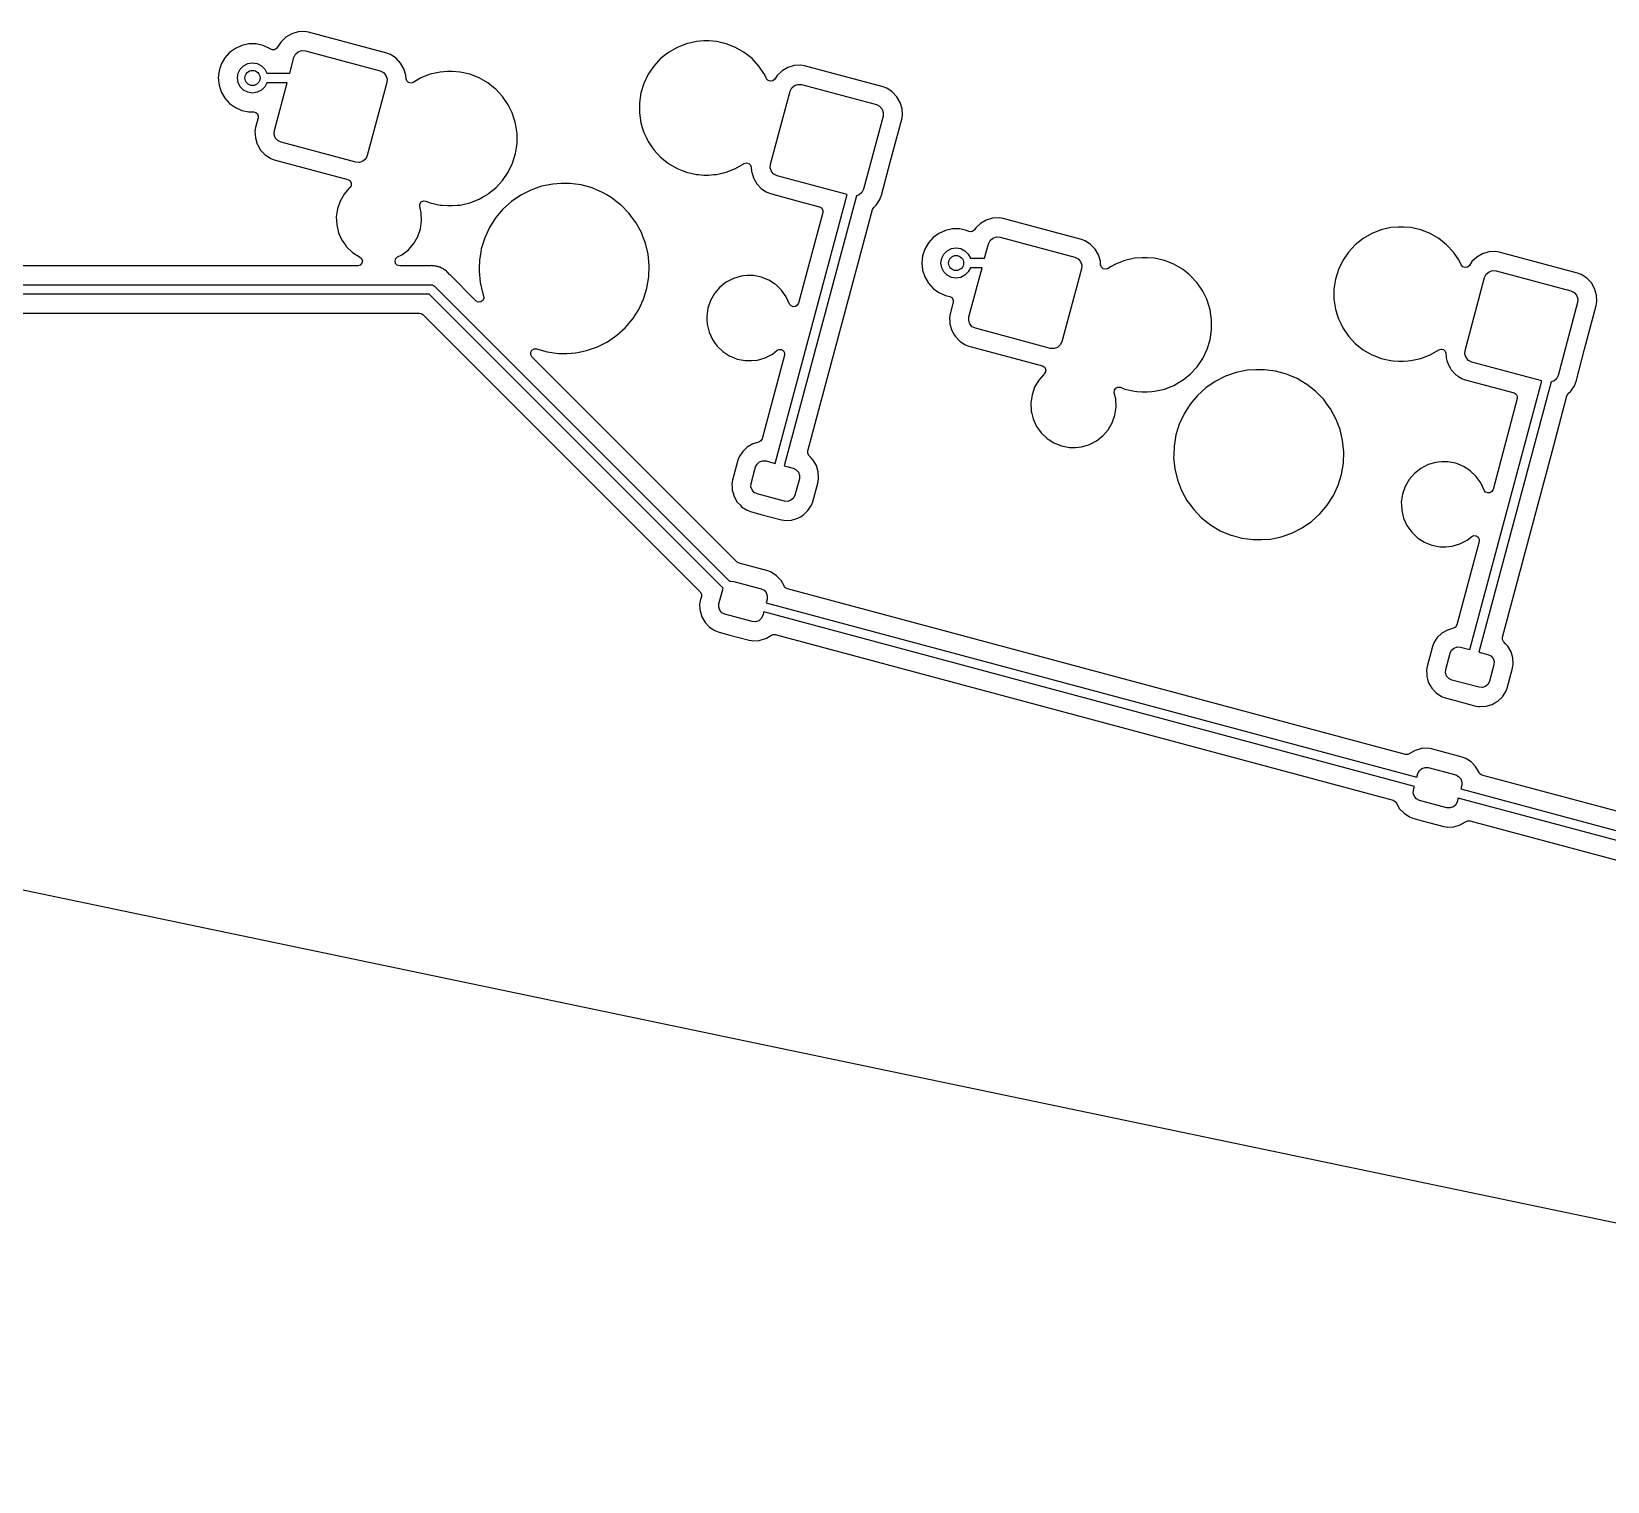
# Model space of a CAD drawing. Extents: x 51 to 201, y -153 to -28.
# Drawn here: x 117.72 to 159.47, y -153.15 to -114.76 of the extents above; entities that cross this region are included whole.
import ezdxf

# ---------------------------------------------------------------- set-up
doc = ezdxf.new("R2010")
doc.units = 0
doc.layers.add('BLACK', color=7, linetype='CONTINUOUS')

msp = doc.modelspace()

# ---------------------------------------------------------------- linework, layer by layer
at = {"layer": 'BLACK', "linetype": 'CONTINUOUS'}
for p, q in [((124.777, -114.771), (124.609, -114.821)), ((124.952, -114.761), (124.777, -114.771)), ((125.054, -114.777), (124.952, -114.761)), ((127.131, -115.334), (125.054, -114.777)), ((123.117, -115.206), (122.964, -115.317)), ((123.29, -115.129), (123.117, -115.206)), ((123.475, -115.09), (123.29, -115.129)), ((123.665, -115.09), (123.475, -115.09)), ((123.475, -115.09), (123.475, -115.09)), ((123.85, -115.129), (123.665, -115.09)), ((123.665, -115.09), (123.665, -115.09)), ((124.023, -115.206), (123.85, -115.129)), ((124.048, -115.224), (124.023, -115.206)), ((124.1, -115.246), (124.048, -115.224)), ((124.205, -115.214), (124.156, -115.242)), ((124.224, -115.186), (124.205, -115.214)), ((124.226, -115.187), (124.224, -115.186)), ((124.33, -115.03), (124.226, -115.187)), ((124.457, -114.909), (124.33, -115.03)), ((124.609, -114.821), (124.457, -114.909)), ((134.822, -115.18), (134.591, -115.313)), ((135.069, -115.083), (134.822, -115.18)), ((135.329, -115.024), (135.069, -115.083)), ((135.528, -115.009), (135.329, -115.024)), ((135.661, -115.009), (135.528, -115.009)), ((135.528, -115.009), (135.528, -115.009)), ((135.859, -115.024), (135.661, -115.009)), ((135.661, -115.009), (135.661, -115.009)), ((136.119, -115.083), (135.859, -115.024)), ((136.367, -115.18), (136.119, -115.083)), ((136.597, -115.313), (136.367, -115.18)), ((122.743, -115.622), (122.684, -115.802)), ((122.837, -115.458), (122.743, -115.622)), ((122.964, -115.317), (122.837, -115.458)), ((123.335, -115.666), (123.446, -115.61)), ((123.446, -115.61), (123.57, -115.59)), ((123.57, -115.59), (123.694, -115.61)), ((123.694, -115.61), (123.805, -115.666)), ((124.156, -115.242), (124.1, -115.246)), ((124.556, -115.865), (124.667, -115.451)), ((124.667, -115.451), (124.71, -115.363)), ((124.71, -115.363), (124.783, -115.299)), ((124.783, -115.299), (124.876, -115.267)), ((124.876, -115.267), (124.973, -115.274)), ((124.973, -115.274), (126.953, -115.804)), ((127.228, -115.371), (127.131, -115.334)), ((127.249, -115.385), (127.228, -115.371)), ((127.374, -115.467), (127.249, -115.385)), ((127.495, -115.595), (127.374, -115.467)), ((127.582, -115.747), (127.495, -115.595)), ((134.383, -115.479), (134.202, -115.674)), ((134.591, -115.313), (134.383, -115.479)), ((136.805, -115.479), (136.597, -115.313)), ((136.986, -115.674), (136.805, -115.479)), ((122.684, -115.802), (122.665, -115.99)), ((122.665, -115.99), (122.684, -116.178)), ((123.17, -115.99), (123.19, -115.866)), ((123.19, -116.114), (123.17, -115.99)), ((123.19, -115.866), (123.246, -115.755)), ((123.246, -115.755), (123.335, -115.666)), ((123.805, -115.666), (123.894, -115.755)), ((123.894, -115.755), (123.95, -115.865)), ((123.95, -115.865), (124.556, -115.865)), ((126.953, -115.804), (127.041, -115.847)), ((127.041, -115.847), (127.105, -115.921)), ((127.105, -115.921), (127.136, -116.013)), ((127.136, -116.013), (127.13, -116.11)), ((127.633, -115.915), (127.582, -115.747)), ((127.638, -116.009), (127.633, -115.915)), ((127.657, -116.068), (127.638, -116.009)), ((127.638, -116.009), (127.638, -116.009)), ((127.913, -116.058), (127.824, -116.109)), ((128.031, -115.99), (127.913, -116.058)), ((128.278, -115.893), (128.031, -115.99)), ((128.031, -115.99), (128.031, -115.99)), ((128.031, -115.99), (128.031, -115.99)), ((128.538, -115.833), (128.278, -115.893)), ((128.737, -115.819), (128.538, -115.833)), ((128.87, -115.819), (128.737, -115.819)), ((128.737, -115.819), (128.737, -115.819)), ((129.068, -115.833), (128.87, -115.819)), ((128.87, -115.819), (128.87, -115.819)), ((129.328, -115.893), (129.068, -115.833)), ((129.576, -115.99), (129.328, -115.893)), ((129.806, -116.123), (129.576, -115.99)), ((134.052, -115.894), (133.937, -116.134)), ((134.202, -115.674), (134.052, -115.894)), ((137.118, -115.868), (136.986, -115.674)), ((137.136, -115.894), (137.118, -115.868)), ((137.182, -115.99), (137.136, -115.894)), ((137.191, -116.009), (137.182, -115.99)), ((137.234, -116.058), (137.191, -116.009)), ((137.295, -116.079), (137.234, -116.058)), ((137.358, -116.066), (137.295, -116.079)), ((137.407, -116.023), (137.358, -116.066)), ((137.474, -115.922), (137.407, -116.023)), ((137.601, -115.801), (137.474, -115.922)), ((137.753, -115.714), (137.601, -115.801)), ((137.921, -115.663), (137.753, -115.714)), ((138.096, -115.653), (137.921, -115.663)), ((138.198, -115.67), (138.096, -115.653)), ((140.275, -116.226), (138.198, -115.67)), ((122.684, -116.178), (122.743, -116.358)), ((122.743, -116.358), (122.837, -116.522)), ((123.246, -116.225), (123.19, -116.114)), ((123.335, -116.314), (123.246, -116.225)), ((123.446, -116.37), (123.335, -116.314)), ((123.57, -116.39), (123.446, -116.37)), ((123.694, -116.37), (123.57, -116.39)), ((123.805, -116.314), (123.694, -116.37)), ((123.894, -116.225), (123.805, -116.314)), ((123.95, -116.115), (123.894, -116.225)), ((124.489, -116.115), (123.95, -116.115)), ((124.149, -117.382), (124.489, -116.115)), ((127.13, -116.11), (126.612, -118.042)), ((127.703, -116.111), (127.657, -116.068)), ((127.764, -116.126), (127.703, -116.111)), ((127.824, -116.109), (127.764, -116.126)), ((129.954, -116.241), (129.806, -116.123)), ((130.014, -116.289), (129.954, -116.241)), ((130.195, -116.484), (130.014, -116.289)), ((133.858, -116.388), (133.819, -116.651)), ((133.937, -116.134), (133.858, -116.388)), ((137.293, -118.275), (137.811, -116.343)), ((137.811, -116.343), (137.854, -116.255)), ((137.854, -116.255), (137.927, -116.191)), ((137.927, -116.191), (138.02, -116.16)), ((138.02, -116.16), (138.117, -116.166)), ((138.117, -116.166), (140.097, -116.697)), ((140.372, -116.263), (140.275, -116.226)), ((140.517, -116.358), (140.372, -116.263)), ((140.518, -116.359), (140.517, -116.358)), ((140.639, -116.487), (140.518, -116.359)), ((122.837, -116.522), (122.964, -116.663)), ((122.964, -116.663), (123.117, -116.774)), ((123.117, -116.774), (123.29, -116.851)), ((123.29, -116.851), (123.475, -116.89)), ((123.475, -116.89), (123.601, -116.89)), ((123.601, -116.89), (123.656, -116.903)), ((130.345, -116.704), (130.195, -116.484)), ((130.448, -116.917), (130.345, -116.704)), ((133.819, -116.651), (133.819, -116.917)), ((140.097, -116.697), (140.185, -116.74)), ((140.185, -116.74), (140.249, -116.813)), ((140.249, -116.813), (140.28, -116.905)), ((140.726, -116.639), (140.639, -116.487)), ((140.777, -116.807), (140.726, -116.639)), ((140.787, -116.982), (140.777, -116.807)), ((123.653, -117.301), (123.636, -117.403)), ((123.721, -117.047), (123.653, -117.301)), ((123.656, -116.903), (123.7, -116.939)), ((123.7, -116.939), (123.723, -116.99)), ((123.723, -116.99), (123.721, -117.047)), ((130.46, -116.944), (130.448, -116.917)), ((130.539, -117.198), (130.46, -116.944)), ((130.579, -117.461), (130.539, -117.198)), ((133.819, -116.917), (133.858, -117.18)), ((133.858, -117.18), (133.896, -117.301)), ((133.896, -117.301), (133.937, -117.435)), ((140.274, -117.003), (139.756, -118.935)), ((140.28, -116.905), (140.274, -117.003)), ((140.466, -118.22), (140.77, -117.084)), ((140.77, -117.084), (140.787, -116.982)), ((123.636, -117.403), (123.647, -117.578)), ((123.647, -117.578), (123.697, -117.746)), ((124.143, -117.48), (124.149, -117.382)), ((124.174, -117.572), (124.143, -117.48)), ((124.239, -117.645), (124.174, -117.572)), ((124.326, -117.689), (124.239, -117.645)), ((126.306, -118.219), (124.326, -117.689)), ((130.539, -117.99), (130.579, -117.727)), ((130.579, -117.727), (130.579, -117.461)), ((133.937, -117.435), (134.006, -117.578)), ((134.006, -117.578), (134.052, -117.674)), ((134.052, -117.674), (134.202, -117.894)), ((123.697, -117.746), (123.703, -117.756)), ((123.703, -117.756), (123.785, -117.898)), ((123.785, -117.898), (123.905, -118.026)), ((123.905, -118.026), (123.956, -118.06)), ((123.956, -118.06), (124.052, -118.122)), ((124.052, -118.122), (124.148, -118.159)), ((126.569, -118.13), (126.496, -118.194)), ((126.612, -118.042), (126.569, -118.13)), ((130.46, -118.245), (130.539, -117.99)), ((134.202, -117.894), (134.383, -118.089)), ((134.383, -118.089), (134.591, -118.255)), ((124.148, -118.159), (124.148, -118.159)), ((124.148, -118.159), (126.097, -118.681)), ((126.404, -118.226), (126.306, -118.219)), ((126.496, -118.194), (126.404, -118.226)), ((130.195, -118.704), (130.345, -118.484)), ((130.345, -118.484), (130.46, -118.245)), ((134.591, -118.255), (134.822, -118.388)), ((134.822, -118.388), (134.822, -118.388)), ((134.822, -118.388), (134.957, -118.442)), ((134.957, -118.442), (135.066, -118.484)), ((135.066, -118.484), (135.069, -118.485)), ((135.069, -118.485), (135.329, -118.545)), ((135.329, -118.545), (135.386, -118.549)), ((135.386, -118.549), (135.528, -118.56)), ((135.528, -118.56), (135.528, -118.56)), ((135.528, -118.56), (135.661, -118.56)), ((135.661, -118.56), (135.785, -118.55)), ((135.661, -118.56), (135.661, -118.56)), ((135.785, -118.55), (135.859, -118.545)), ((135.859, -118.545), (136.119, -118.485)), ((136.119, -118.485), (136.367, -118.388)), ((136.367, -118.388), (136.597, -118.255)), ((136.597, -118.255), (136.597, -118.255)), ((136.597, -118.255), (136.598, -118.255)), ((136.598, -118.255), (136.658, -118.238)), ((136.658, -118.238), (136.719, -118.253)), ((136.719, -118.253), (136.765, -118.295)), ((136.765, -118.295), (136.784, -118.355)), ((136.784, -118.355), (136.791, -118.471)), ((136.791, -118.471), (136.795, -118.485)), ((136.795, -118.485), (136.841, -118.639)), ((137.287, -118.372), (137.293, -118.275)), ((137.318, -118.464), (137.287, -118.372)), ((137.383, -118.538), (137.318, -118.464)), ((137.47, -118.581), (137.383, -118.538)), ((140.232, -119.093), (140.466, -118.22)), ((126.124, -118.918), (125.998, -119.063)), ((126.097, -118.681), (126.155, -118.716)), ((126.139, -118.901), (126.124, -118.918)), ((126.141, -118.898), (126.139, -118.901)), ((126.146, -118.892), (126.141, -118.898)), ((126.181, -118.844), (126.146, -118.892)), ((126.146, -118.892), (126.146, -118.892)), ((126.146, -118.892), (126.146, -118.892)), ((126.155, -118.716), (126.186, -118.776)), ((126.186, -118.776), (126.181, -118.844)), ((129.823, -119.051), (130.014, -118.899)), ((130.014, -118.899), (130.195, -118.704)), ((130.945, -118.957), (130.676, -119.093)), ((131.23, -118.858), (130.945, -118.957)), ((131.525, -118.798), (131.23, -118.858)), ((131.751, -118.783), (131.525, -118.798)), ((131.977, -118.783), (131.751, -118.783)), ((131.751, -118.783), (131.751, -118.783)), ((132.275, -118.823), (131.977, -118.783)), ((132.566, -118.903), (132.275, -118.823)), ((132.275, -118.823), (132.275, -118.823)), ((132.275, -118.823), (132.275, -118.823)), ((132.602, -118.918), (132.566, -118.903)), ((132.843, -119.021), (132.602, -118.918)), ((136.841, -118.639), (136.895, -118.732)), ((136.895, -118.732), (136.929, -118.791)), ((136.929, -118.791), (137.049, -118.918)), ((137.049, -118.918), (137.108, -118.957)), ((137.108, -118.957), (137.196, -119.015)), ((139.323, -119.077), (137.47, -118.581)), ((139.756, -118.935), (139.713, -119.022)), ((125.891, -119.249), (125.82, -119.452)), ((125.998, -119.063), (125.891, -119.249)), ((127.999, -119.395), (128.001, -119.329)), ((128.038, -119.558), (127.999, -119.395)), ((128.001, -119.329), (128.038, -119.273)), ((128.038, -119.273), (128.098, -119.244)), ((128.098, -119.244), (128.164, -119.251)), ((128.164, -119.251), (128.278, -119.295)), ((128.278, -119.295), (128.538, -119.355)), ((128.538, -119.355), (128.595, -119.359)), ((128.595, -119.359), (128.737, -119.37)), ((128.737, -119.37), (128.737, -119.37)), ((128.737, -119.37), (128.87, -119.37)), ((128.87, -119.37), (128.994, -119.36)), ((128.87, -119.37), (128.87, -119.37)), ((128.994, -119.36), (129.068, -119.355)), ((129.068, -119.355), (129.328, -119.295)), ((129.328, -119.295), (129.576, -119.198)), ((129.576, -119.198), (129.663, -119.148)), ((129.663, -119.148), (129.806, -119.065)), ((129.806, -119.065), (129.823, -119.051)), ((130.428, -119.263), (130.205, -119.466)), ((130.676, -119.093), (130.428, -119.263)), ((132.957, -119.088), (132.843, -119.021)), ((133.102, -119.174), (132.957, -119.088)), ((133.332, -119.356), (133.102, -119.174)), ((133.339, -119.361), (133.332, -119.356)), ((133.548, -119.577), (133.339, -119.361)), ((137.196, -119.015), (137.292, -119.051)), ((137.292, -119.051), (138.03, -119.249)), ((137.415, -126.196), (139.323, -119.077)), ((139.573, -119.109), (137.657, -126.261)), ((138.03, -119.249), (138.59, -119.399)), ((138.59, -119.399), (138.645, -119.431)), ((139.64, -119.086), (139.573, -119.109)), ((139.713, -119.022), (139.64, -119.086)), ((140.027, -119.418), (140.094, -119.356)), ((140.094, -119.356), (140.19, -119.209)), ((140.19, -119.209), (140.227, -119.112)), ((140.227, -119.112), (140.232, -119.093)), ((125.82, -119.452), (125.79, -119.665)), ((125.79, -119.665), (125.8, -119.88)), ((128.018, -119.985), (128.048, -119.773)), ((128.048, -119.773), (128.038, -119.558)), ((130.01, -119.696), (129.848, -119.95)), ((130.205, -119.466), (130.01, -119.696)), ((133.64, -119.702), (133.548, -119.577)), ((133.727, -119.82), (133.64, -119.702)), ((133.872, -120.084), (133.727, -119.82)), ((138.678, -119.551), (138.033, -121.957)), ((138.645, -119.431), (138.678, -119.487)), ((138.678, -119.487), (138.678, -119.551)), ((139.614, -120.89), (139.993, -119.476)), ((139.993, -119.476), (140.027, -119.418)), ((143.01, -119.752), (142.858, -119.84)), ((143.178, -119.702), (143.01, -119.752)), ((143.353, -119.691), (143.178, -119.702)), ((143.455, -119.708), (143.353, -119.691)), ((145.532, -120.264), (143.455, -119.708)), ((125.8, -119.88), (125.851, -120.089)), ((125.851, -120.089), (125.94, -120.284)), ((127.84, -120.375), (127.947, -120.188)), ((127.947, -120.188), (128.018, -119.985)), ((129.721, -120.223), (129.632, -120.511)), ((129.848, -119.95), (129.721, -120.223)), ((133.912, -120.188), (133.872, -120.084)), ((133.98, -120.365), (133.912, -120.188)), ((141.604, -120.217), (141.477, -120.358)), ((141.757, -120.106), (141.604, -120.217)), ((141.93, -120.029), (141.757, -120.106)), ((142.115, -119.989), (141.93, -120.029)), ((142.305, -119.989), (142.115, -119.989)), ((142.115, -119.989), (142.115, -119.989)), ((142.49, -120.029), (142.305, -119.989)), ((142.305, -119.989), (142.305, -119.989)), ((142.545, -120.053), (142.49, -120.029)), ((142.601, -120.064), (142.545, -120.053)), ((142.657, -120.048), (142.601, -120.064)), ((142.699, -120.008), (142.657, -120.048)), ((142.73, -119.96), (142.699, -120.008)), ((142.858, -119.84), (142.73, -119.96)), ((143.111, -120.294), (143.184, -120.229)), ((143.184, -120.229), (143.277, -120.198)), ((143.277, -120.198), (143.374, -120.204)), ((143.374, -120.204), (145.354, -120.735)), ((153.222, -120.11), (152.992, -120.244)), ((153.47, -120.013), (153.222, -120.11)), ((153.73, -119.954), (153.47, -120.013)), ((153.929, -119.939), (153.73, -119.954)), ((154.061, -119.939), (153.929, -119.939)), ((153.929, -119.939), (153.929, -119.939)), ((154.26, -119.954), (154.061, -119.939)), ((154.061, -119.939), (154.061, -119.939)), ((154.52, -120.013), (154.26, -119.954)), ((154.768, -120.11), (154.52, -120.013)), ((154.998, -120.244), (154.768, -120.11)), ((125.94, -120.284), (126.021, -120.397)), ((126.021, -120.397), (126.064, -120.459)), ((126.064, -120.459), (126.22, -120.608)), ((126.22, -120.608), (126.401, -120.724)), ((127.53, -120.67), (127.699, -120.537)), ((127.699, -120.537), (127.84, -120.375)), ((129.616, -120.605), (129.582, -120.808)), ((129.632, -120.511), (129.616, -120.605)), ((134.05, -120.658), (133.98, -120.365)), ((134.08, -120.958), (134.05, -120.658)), ((141.383, -120.522), (141.324, -120.702)), ((141.477, -120.358), (141.383, -120.522)), ((141.83, -120.766), (141.886, -120.655)), ((141.886, -120.655), (141.975, -120.566)), ((141.975, -120.566), (142.086, -120.51)), ((142.086, -120.51), (142.21, -120.49)), ((142.21, -120.49), (142.334, -120.51)), ((142.334, -120.51), (142.445, -120.566)), ((142.445, -120.566), (142.534, -120.655)), ((142.534, -120.655), (142.59, -120.765)), ((142.965, -120.765), (143.068, -120.381)), ((143.068, -120.381), (143.111, -120.294)), ((145.629, -120.301), (145.532, -120.264)), ((145.775, -120.397), (145.629, -120.301)), ((145.896, -120.525), (145.775, -120.397)), ((145.983, -120.677), (145.896, -120.525)), ((152.603, -120.605), (152.453, -120.824)), ((152.784, -120.409), (152.603, -120.605)), ((152.992, -120.244), (152.784, -120.409)), ((155.206, -120.409), (154.998, -120.244)), ((155.387, -120.605), (155.206, -120.409)), ((155.526, -120.808), (155.387, -120.605)), ((156.154, -120.644), (156.002, -120.732)), ((156.322, -120.594), (156.154, -120.644)), ((156.497, -120.584), (156.322, -120.594)), ((156.599, -120.6), (156.497, -120.584)), ((158.676, -121.157), (156.599, -120.6)), ((126.359, -120.965), (117.447, -120.965)), ((126.424, -120.946), (126.359, -120.965)), ((126.401, -120.724), (126.404, -120.725)), ((126.404, -120.725), (126.405, -120.725)), ((126.405, -120.725), (126.458, -120.767)), ((126.47, -120.896), (126.424, -120.946)), ((126.458, -120.767), (126.482, -120.83)), ((126.482, -120.83), (126.47, -120.896)), ((127.346, -120.837), (127.365, -120.774)), ((127.361, -120.9), (127.346, -120.837)), ((127.407, -120.947), (127.361, -120.9)), ((127.365, -120.774), (127.413, -120.73)), ((127.47, -120.965), (127.407, -120.947)), ((127.413, -120.73), (127.53, -120.67)), ((128.269, -120.965), (127.47, -120.965)), ((128.281, -120.964), (128.269, -120.965)), ((128.291, -120.963), (128.281, -120.964)), ((128.324, -120.96), (128.291, -120.963)), ((128.337, -120.962), (128.324, -120.96)), ((128.324, -120.96), (128.324, -120.96)), ((128.344, -120.963), (128.337, -120.962)), ((128.364, -120.965), (128.344, -120.963)), ((128.384, -120.965), (128.364, -120.965)), ((128.426, -120.975), (128.384, -120.965)), ((128.437, -120.978), (128.426, -120.975)), ((128.481, -120.985), (128.437, -120.978)), ((128.499, -120.993), (128.481, -120.985)), ((128.517, -120.999), (128.499, -120.993)), ((128.537, -121.004), (128.517, -120.999)), ((128.575, -121.025), (128.537, -121.004)), ((128.585, -121.03), (128.575, -121.025)), ((128.626, -121.047), (128.585, -121.03)), ((128.641, -121.06), (128.626, -121.047)), ((128.658, -121.07), (128.641, -121.06)), ((128.675, -121.08), (128.658, -121.07)), ((129.574, -121.041), (129.572, -121.109)), ((129.582, -120.808), (129.574, -121.041)), ((134.07, -121.259), (134.08, -120.958)), ((138.28, -125.867), (139.614, -120.89)), ((141.324, -120.702), (141.305, -120.89)), ((141.305, -120.89), (141.324, -121.078)), ((141.81, -120.89), (141.83, -120.766)), ((141.83, -121.014), (141.81, -120.89)), ((141.886, -121.125), (141.83, -121.014)), ((142.59, -121.015), (142.534, -121.125)), ((142.55, -122.313), (142.898, -121.015)), ((142.59, -120.765), (142.965, -120.765)), ((142.898, -121.015), (142.59, -121.015)), ((145.531, -121.041), (145.013, -122.973)), ((145.354, -120.735), (145.442, -120.778)), ((145.442, -120.778), (145.506, -120.851)), ((145.506, -120.851), (145.537, -120.944)), ((145.537, -120.944), (145.531, -121.041)), ((146.034, -120.845), (145.983, -120.677)), ((146.039, -120.939), (146.034, -120.845)), ((146.058, -120.999), (146.039, -120.939)), ((146.039, -120.939), (146.039, -120.939)), ((146.104, -121.041), (146.058, -120.999)), ((146.165, -121.056), (146.104, -121.041)), ((146.225, -121.04), (146.165, -121.056)), ((146.32, -120.985), (146.225, -121.04)), ((146.431, -120.92), (146.32, -120.985)), ((146.679, -120.823), (146.431, -120.92)), ((146.431, -120.92), (146.431, -120.92)), ((146.431, -120.92), (146.431, -120.92)), ((146.939, -120.764), (146.679, -120.823)), ((147.138, -120.749), (146.939, -120.764)), ((147.27, -120.749), (147.138, -120.749)), ((147.138, -120.749), (147.138, -120.749)), ((147.469, -120.764), (147.27, -120.749)), ((147.27, -120.749), (147.27, -120.749)), ((147.729, -120.823), (147.469, -120.764)), ((147.976, -120.92), (147.729, -120.823)), ((148.207, -121.053), (147.976, -120.92)), ((148.376, -121.188), (148.207, -121.053)), ((152.338, -121.064), (152.259, -121.318)), ((152.453, -120.824), (152.338, -121.064)), ((155.537, -120.824), (155.526, -120.808)), ((155.585, -120.923), (155.537, -120.824)), ((155.592, -120.939), (155.585, -120.923)), ((155.635, -120.988), (155.592, -120.939)), ((155.696, -121.009), (155.635, -120.988)), ((155.759, -120.997), (155.696, -121.009)), ((155.808, -120.954), (155.759, -120.997)), ((155.874, -120.852), (155.808, -120.954)), ((156.002, -120.732), (155.874, -120.852)), ((116.997, -121.465), (128.305, -121.465)), ((128.305, -121.465), (128.327, -121.468)), ((128.327, -121.468), (128.331, -121.468)), ((128.331, -121.468), (128.334, -121.469)), ((128.334, -121.469), (128.34, -121.47)), ((128.34, -121.47), (128.366, -121.487)), ((128.366, -121.487), (128.393, -121.502)), ((128.707, -121.11), (128.675, -121.08)), ((128.716, -121.117), (128.707, -121.11)), ((128.719, -121.12), (128.716, -121.117)), ((128.739, -121.139), (128.719, -121.12)), ((128.741, -121.142), (128.739, -121.139)), ((128.793, -121.19), (128.741, -121.142)), ((128.805, -121.206), (128.793, -121.19)), ((129.49, -121.891), (128.805, -121.206)), ((129.572, -121.109), (129.602, -121.409)), ((129.602, -121.409), (129.672, -121.702)), ((134.02, -121.556), (134.07, -121.259)), ((136.122, -121.397), (135.953, -121.53)), ((136.313, -121.299), (136.122, -121.397)), ((136.519, -121.238), (136.313, -121.299)), ((136.579, -121.232), (136.519, -121.238)), ((136.679, -121.223), (136.579, -121.232)), ((136.84, -121.223), (136.679, -121.223)), ((137.051, -121.264), (136.84, -121.223)), ((137.091, -121.28), (137.051, -121.264)), ((137.051, -121.264), (137.051, -121.264)), ((137.051, -121.264), (137.051, -121.264)), ((137.251, -121.343), (137.091, -121.28)), ((137.399, -121.439), (137.251, -121.343)), ((137.432, -121.46), (137.399, -121.439)), ((137.587, -121.608), (137.432, -121.46)), ((141.324, -121.078), (141.383, -121.258)), ((141.383, -121.258), (141.477, -121.422)), ((141.477, -121.422), (141.604, -121.563)), ((141.975, -121.214), (141.886, -121.125)), ((142.086, -121.27), (141.975, -121.214)), ((142.21, -121.29), (142.086, -121.27)), ((142.334, -121.27), (142.21, -121.29)), ((142.445, -121.214), (142.334, -121.27)), ((142.534, -121.125), (142.445, -121.214)), ((148.415, -121.219), (148.376, -121.188)), ((148.596, -121.414), (148.415, -121.219)), ((148.746, -121.634), (148.596, -121.414)), ((152.259, -121.318), (152.219, -121.582)), ((155.694, -123.205), (156.212, -121.273)), ((156.212, -121.273), (156.255, -121.186)), ((156.255, -121.186), (156.328, -121.122)), ((156.328, -121.122), (156.421, -121.09)), ((156.421, -121.09), (156.518, -121.097)), ((156.518, -121.097), (158.498, -121.627)), ((158.772, -121.193), (158.676, -121.157)), ((158.841, -121.238), (158.772, -121.193)), ((158.919, -121.29), (158.841, -121.238)), ((159.039, -121.417), (158.919, -121.29)), ((159.127, -121.569), (159.039, -121.417)), ((128.253, -121.715), (116.997, -121.715)), ((136.038, -129.5), (128.253, -121.715)), ((128.393, -121.502), (136.212, -129.32)), ((129.548, -121.924), (129.49, -121.891)), ((129.671, -121.885), (129.615, -121.921)), ((129.7, -121.825), (129.671, -121.885)), ((129.672, -121.702), (129.693, -121.759)), ((129.693, -121.759), (129.7, -121.825)), ((133.804, -122.118), (133.931, -121.844)), ((133.931, -121.844), (134.02, -121.556)), ((135.704, -121.879), (135.634, -122.082)), ((135.812, -121.693), (135.704, -121.879)), ((135.953, -121.53), (135.812, -121.693)), ((137.606, -121.634), (137.587, -121.608)), ((137.712, -121.783), (137.606, -121.634)), ((137.8, -121.977), (137.712, -121.783)), ((141.604, -121.563), (141.757, -121.674)), ((141.757, -121.674), (141.93, -121.751)), ((141.93, -121.751), (142.041, -121.775)), ((142.041, -121.775), (142.1, -121.805)), ((142.1, -121.805), (142.135, -121.862)), ((142.135, -121.862), (142.135, -121.928)), ((148.849, -121.848), (148.746, -121.634)), ((148.861, -121.874), (148.849, -121.848)), ((148.94, -122.128), (148.861, -121.874)), ((152.219, -121.582), (152.219, -121.848)), ((152.219, -121.848), (152.259, -122.111)), ((158.498, -121.627), (158.586, -121.67)), ((158.586, -121.67), (158.65, -121.744)), ((158.65, -121.744), (158.681, -121.836)), ((158.681, -121.836), (158.675, -121.933)), ((159.178, -121.737), (159.127, -121.569)), ((159.188, -121.913), (159.178, -121.737)), ((117.447, -122.215), (127.994, -122.215)), ((127.994, -122.215), (128.042, -122.225)), ((128.042, -122.225), (128.082, -122.252)), ((128.082, -122.252), (135.429, -129.599)), ((129.615, -121.921), (129.548, -121.924)), ((133.642, -122.372), (133.804, -122.118)), ((135.634, -122.082), (135.603, -122.295)), ((135.603, -122.295), (135.603, -122.295)), ((135.603, -122.295), (135.608, -122.388)), ((137.838, -122.024), (137.8, -121.977)), ((137.893, -122.047), (137.838, -122.024)), ((137.953, -122.042), (137.893, -122.047)), ((138.004, -122.01), (137.953, -122.042)), ((138.033, -121.957), (138.004, -122.01)), ((142.054, -122.232), (142.037, -122.334)), ((142.135, -121.928), (142.054, -122.232)), ((142.544, -122.41), (142.55, -122.313)), ((148.979, -122.392), (148.94, -122.128)), ((152.259, -122.111), (152.296, -122.232)), ((152.296, -122.232), (152.338, -122.365)), ((158.675, -121.933), (158.157, -123.865)), ((158.862, -123.169), (159.171, -122.015)), ((159.171, -122.015), (159.188, -121.913)), ((133.224, -122.804), (133.447, -122.602)), ((133.447, -122.602), (133.642, -122.372)), ((135.608, -122.388), (135.614, -122.509)), ((135.614, -122.509), (135.664, -122.718)), ((135.664, -122.718), (135.754, -122.914)), ((142.037, -122.334), (142.044, -122.451)), ((142.044, -122.451), (142.048, -122.509)), ((142.048, -122.509), (142.057, -122.54)), ((142.057, -122.54), (142.098, -122.677)), ((142.098, -122.677), (142.171, -122.804)), ((142.575, -122.503), (142.544, -122.41)), ((142.639, -122.576), (142.575, -122.503)), ((142.727, -122.619), (142.639, -122.576)), ((144.707, -123.15), (142.727, -122.619)), ((148.94, -122.921), (148.979, -122.658)), ((148.979, -122.658), (148.979, -122.392)), ((152.338, -122.365), (152.407, -122.509)), ((152.407, -122.509), (152.453, -122.605)), ((152.453, -122.605), (152.603, -122.825)), ((132.422, -123.209), (132.706, -123.11)), ((132.706, -123.11), (132.975, -122.974)), ((132.975, -122.974), (133.224, -122.804)), ((135.754, -122.914), (135.829, -123.02)), ((135.829, -123.02), (135.878, -123.089)), ((135.878, -123.089), (136.034, -123.237)), ((142.171, -122.804), (142.186, -122.829)), ((142.186, -122.829), (142.306, -122.956)), ((142.306, -122.956), (142.333, -122.974)), ((142.333, -122.974), (142.453, -123.053)), ((142.453, -123.053), (142.549, -123.09)), ((142.549, -123.09), (142.549, -123.09)), ((142.549, -123.09), (144.498, -123.612)), ((144.804, -123.156), (144.707, -123.15)), ((144.897, -123.125), (144.804, -123.156)), ((144.97, -123.06), (144.897, -123.125)), ((145.013, -122.973), (144.97, -123.06)), ((148.861, -123.175), (148.94, -122.921)), ((152.603, -122.825), (152.784, -123.02)), ((152.784, -123.02), (152.992, -123.186)), ((130.941, -123.254), (130.973, -123.198)), ((130.941, -123.318), (130.941, -123.254)), ((130.973, -123.374), (130.941, -123.318)), ((130.973, -123.198), (131.029, -123.166)), ((136.406, -128.807), (130.973, -123.374)), ((131.029, -123.166), (131.093, -123.166)), ((131.093, -123.166), (131.377, -123.244)), ((131.377, -123.244), (131.675, -123.284)), ((131.675, -123.284), (131.901, -123.284)), ((131.901, -123.284), (132.126, -123.269)), ((131.901, -123.284), (131.901, -123.284)), ((132.126, -123.269), (132.225, -123.249)), ((132.225, -123.249), (132.422, -123.209)), ((136.034, -123.237), (136.085, -123.27)), ((136.085, -123.27), (136.215, -123.353)), ((136.215, -123.353), (136.255, -123.369)), ((136.255, -123.369), (136.414, -123.433)), ((136.414, -123.433), (136.625, -123.474)), ((136.625, -123.474), (136.786, -123.474)), ((136.786, -123.474), (136.947, -123.459)), ((136.786, -123.474), (136.786, -123.474)), ((136.947, -123.459), (137.153, -123.398)), ((137.665, -123.332), (137.072, -125.543)), ((137.153, -123.398), (137.344, -123.3)), ((137.344, -123.3), (137.468, -123.202)), ((137.468, -123.202), (137.524, -123.177)), ((137.524, -123.177), (137.585, -123.182)), ((137.585, -123.182), (137.637, -123.216)), ((137.637, -123.216), (137.665, -123.27)), ((137.665, -123.27), (137.665, -123.332)), ((148.596, -123.635), (148.746, -123.415)), ((148.746, -123.415), (148.861, -123.175)), ((152.992, -123.186), (153.222, -123.319)), ((153.222, -123.319), (153.222, -123.319)), ((153.222, -123.319), (153.255, -123.332)), ((153.255, -123.332), (153.467, -123.415)), ((153.467, -123.415), (153.47, -123.416)), ((153.47, -123.416), (153.73, -123.475)), ((153.73, -123.475), (153.786, -123.479)), ((153.786, -123.479), (153.929, -123.49)), ((153.929, -123.49), (153.929, -123.49)), ((153.929, -123.49), (154.061, -123.49)), ((154.061, -123.49), (154.186, -123.481)), ((154.061, -123.49), (154.061, -123.49)), ((154.186, -123.481), (154.26, -123.475)), ((154.26, -123.475), (154.52, -123.416)), ((154.52, -123.416), (154.768, -123.319)), ((154.768, -123.319), (154.998, -123.186)), ((154.998, -123.186), (154.999, -123.185)), ((154.998, -123.186), (154.998, -123.186)), ((154.999, -123.185), (155.059, -123.169)), ((155.059, -123.169), (155.12, -123.183)), ((155.12, -123.183), (155.166, -123.226)), ((155.166, -123.226), (155.185, -123.285)), ((155.185, -123.285), (155.189, -123.353)), ((155.189, -123.353), (155.191, -123.401)), ((155.191, -123.401), (155.214, -123.475)), ((155.214, -123.475), (155.242, -123.569)), ((155.242, -123.569), (155.296, -123.662)), ((155.688, -123.303), (155.694, -123.205)), ((155.719, -123.395), (155.688, -123.303)), ((155.783, -123.468), (155.719, -123.395)), ((155.871, -123.511), (155.783, -123.468)), ((157.724, -124.008), (155.871, -123.511)), ((158.633, -124.023), (158.862, -123.169)), ((144.399, -123.993), (144.291, -124.18)), ((144.525, -123.848), (144.399, -123.993)), ((144.498, -123.612), (144.556, -123.646)), ((144.54, -123.831), (144.525, -123.848)), ((144.542, -123.829), (144.54, -123.831)), ((144.547, -123.823), (144.542, -123.829)), ((144.582, -123.774), (144.547, -123.822)), ((144.547, -123.822), (144.547, -123.822)), ((144.547, -123.822), (144.547, -123.823)), ((144.556, -123.646), (144.587, -123.707)), ((144.587, -123.707), (144.582, -123.774)), ((148.119, -124.047), (148.207, -123.996)), ((148.207, -123.996), (148.224, -123.982)), ((148.224, -123.982), (148.415, -123.83)), ((148.415, -123.83), (148.596, -123.635)), ((149.346, -123.888), (149.077, -124.023)), ((149.631, -123.789), (149.346, -123.888)), ((149.926, -123.729), (149.631, -123.789)), ((150.151, -123.714), (149.926, -123.729)), ((150.152, -123.714), (150.151, -123.714)), ((150.377, -123.714), (150.152, -123.714)), ((150.676, -123.754), (150.377, -123.714)), ((150.967, -123.833), (150.676, -123.754)), ((150.676, -123.754), (150.676, -123.754)), ((150.676, -123.754), (150.676, -123.754)), ((151.003, -123.849), (150.967, -123.833)), ((151.244, -123.951), (151.003, -123.849)), ((151.366, -124.023), (151.244, -123.951)), ((155.296, -123.662), (155.329, -123.721)), ((155.329, -123.721), (155.45, -123.849)), ((155.45, -123.849), (155.509, -123.888)), ((155.509, -123.888), (155.596, -123.945)), ((155.596, -123.945), (155.693, -123.982)), ((155.693, -123.982), (156.431, -124.18)), ((158.114, -123.953), (158.041, -124.017)), ((158.157, -123.865), (158.114, -123.953)), ((144.221, -124.383), (144.191, -124.596)), ((144.291, -124.18), (144.221, -124.383)), ((146.4, -124.326), (146.402, -124.259)), ((146.439, -124.488), (146.4, -124.326)), ((146.402, -124.259), (146.439, -124.203)), ((146.439, -124.203), (146.499, -124.175)), ((146.499, -124.175), (146.565, -124.181)), ((146.565, -124.181), (146.679, -124.226)), ((146.679, -124.226), (146.939, -124.285)), ((146.939, -124.285), (146.995, -124.289)), ((146.995, -124.289), (147.138, -124.3)), ((147.138, -124.3), (147.138, -124.3)), ((147.138, -124.3), (147.27, -124.3)), ((147.27, -124.3), (147.395, -124.291)), ((147.27, -124.3), (147.27, -124.3)), ((147.395, -124.291), (147.469, -124.285)), ((147.469, -124.285), (147.729, -124.226)), ((147.729, -124.226), (147.976, -124.129)), ((147.976, -124.129), (148.119, -124.047)), ((148.605, -124.396), (148.411, -124.626)), ((148.829, -124.194), (148.605, -124.396)), ((149.077, -124.023), (148.829, -124.194)), ((151.503, -124.105), (151.366, -124.023)), ((151.733, -124.286), (151.503, -124.105)), ((151.74, -124.291), (151.733, -124.286)), ((151.949, -124.508), (151.74, -124.291)), ((155.816, -131.127), (157.724, -124.008)), ((157.974, -124.04), (156.058, -131.191)), ((156.431, -124.18), (156.991, -124.33)), ((156.991, -124.33), (157.046, -124.362)), ((157.046, -124.362), (157.078, -124.417)), ((158.041, -124.017), (157.974, -124.04)), ((158.042, -125.72), (158.394, -124.407)), ((158.394, -124.407), (158.428, -124.349)), ((158.428, -124.349), (158.495, -124.286)), ((158.495, -124.286), (158.591, -124.14)), ((158.591, -124.14), (158.628, -124.043)), ((158.628, -124.043), (158.633, -124.023)), ((144.191, -124.596), (144.191, -124.596)), ((144.191, -124.596), (144.201, -124.81)), ((144.201, -124.81), (144.216, -124.873)), ((146.419, -124.916), (146.449, -124.703)), ((146.449, -124.703), (146.439, -124.488)), ((148.411, -124.626), (148.249, -124.88)), ((152.041, -124.632), (151.949, -124.508)), ((152.128, -124.75), (152.041, -124.632)), ((152.273, -125.015), (152.128, -124.75)), ((157.078, -124.481), (156.434, -126.888)), ((157.078, -124.417), (157.078, -124.481)), ((192.458, -153.152), (56.8654, -124.841)), ((144.216, -124.873), (144.251, -125.019)), ((144.251, -125.019), (144.341, -125.215)), ((144.341, -125.215), (144.421, -125.328)), ((146.241, -125.305), (146.348, -125.119)), ((146.348, -125.119), (146.419, -124.916)), ((148.122, -125.153), (148.033, -125.441)), ((148.249, -124.88), (148.122, -125.153)), ((152.313, -125.119), (152.273, -125.015)), ((152.381, -125.296), (152.313, -125.119)), ((136.988, -125.63), (136.826, -125.678)), ((137.041, -125.597), (136.988, -125.63)), ((137.072, -125.543), (137.041, -125.597)), ((144.421, -125.328), (144.465, -125.39)), ((144.465, -125.39), (144.621, -125.538)), ((144.621, -125.538), (144.678, -125.575)), ((144.678, -125.575), (144.802, -125.654)), ((144.802, -125.654), (144.842, -125.67)), ((145.74, -125.699), (145.931, -125.6)), ((145.931, -125.6), (146.1, -125.468)), ((146.1, -125.468), (146.241, -125.305)), ((148.001, -125.629), (147.983, -125.738)), ((148.033, -125.441), (148.001, -125.629)), ((152.451, -125.589), (152.381, -125.296)), ((152.481, -125.889), (152.451, -125.589)), ((136.463, -126.021), (136.427, -126.114)), ((136.556, -125.879), (136.463, -126.021)), ((136.679, -125.763), (136.556, -125.879)), ((136.826, -125.678), (136.679, -125.763)), ((138.28, -125.929), (138.28, -125.867)), ((138.31, -125.984), (138.28, -125.929)), ((138.362, -126.039), (138.31, -125.984)), ((138.426, -126.107), (138.362, -126.039)), ((144.842, -125.67), (145.001, -125.734)), ((145.001, -125.734), (145.212, -125.775)), ((145.212, -125.775), (145.373, -125.775)), ((145.373, -125.775), (145.534, -125.76)), ((145.373, -125.775), (145.373, -125.775)), ((145.534, -125.76), (145.74, -125.699)), ((147.974, -125.983), (147.972, -126.039)), ((147.972, -126.039), (148.003, -126.339)), ((147.983, -125.738), (147.974, -125.983)), ((152.471, -126.19), (152.481, -125.889)), ((156.681, -130.797), (158.042, -125.72)), ((136.427, -126.114), (136.286, -126.642)), ((136.782, -126.725), (136.898, -126.291)), ((136.898, -126.291), (136.937, -126.212)), ((136.937, -126.212), (137.003, -126.154)), ((137.003, -126.154), (137.086, -126.126)), ((137.086, -126.126), (137.174, -126.131)), ((137.174, -126.131), (137.415, -126.196)), ((137.657, -126.261), (137.898, -126.326)), ((137.898, -126.326), (137.977, -126.364)), ((137.977, -126.364), (138.035, -126.43)), ((138.035, -126.43), (138.063, -126.514)), ((138.511, -126.254), (138.426, -126.107)), ((138.559, -126.416), (138.511, -126.254)), ((138.511, -126.254), (138.511, -126.254)), ((138.511, -126.254), (138.511, -126.254)), ((138.569, -126.585), (138.559, -126.416)), ((148.003, -126.339), (148.072, -126.632)), ((152.332, -126.775), (152.421, -126.487)), ((152.421, -126.487), (152.471, -126.19)), ((154.353, -126.461), (154.213, -126.623)), ((154.522, -126.328), (154.353, -126.461)), ((154.713, -126.229), (154.522, -126.328)), ((154.92, -126.169), (154.713, -126.229)), ((154.98, -126.163), (154.92, -126.169)), ((155.08, -126.153), (154.98, -126.163)), ((155.241, -126.153), (155.08, -126.153)), ((155.452, -126.194), (155.241, -126.153)), ((155.492, -126.21), (155.452, -126.194)), ((155.452, -126.194), (155.452, -126.194)), ((155.452, -126.194), (155.452, -126.194)), ((155.652, -126.274), (155.492, -126.21)), ((155.767, -126.348), (155.652, -126.274)), ((155.833, -126.39), (155.767, -126.348)), ((155.988, -126.539), (155.833, -126.39)), ((136.286, -126.642), (136.27, -126.741)), ((136.27, -126.741), (136.276, -126.843)), ((136.276, -126.843), (136.28, -126.91)), ((136.28, -126.91), (136.3, -126.978)), ((136.776, -126.813), (136.782, -126.725)), ((136.804, -126.896), (136.776, -126.813)), ((136.862, -126.962), (136.804, -126.896)), ((138.057, -126.601), (137.941, -127.036)), ((138.063, -126.514), (138.057, -126.601)), ((138.412, -127.212), (138.553, -126.684)), ((138.553, -126.684), (138.569, -126.585)), ((148.072, -126.632), (148.181, -126.914)), ((148.181, -126.914), (148.326, -127.178)), ((152.205, -127.048), (152.332, -126.775)), ((154.105, -126.809), (154.035, -127.012)), ((154.213, -126.623), (154.105, -126.809)), ((156.007, -126.565), (155.988, -126.539)), ((156.113, -126.714), (156.007, -126.565)), ((156.201, -126.907), (156.113, -126.714)), ((156.239, -126.954), (156.201, -126.907)), ((156.434, -126.888), (156.404, -126.94)), ((136.3, -126.978), (136.328, -127.073)), ((136.328, -127.073), (136.413, -127.22)), ((136.413, -127.22), (136.413, -127.22)), ((136.413, -127.22), (136.494, -127.305)), ((136.494, -127.305), (136.529, -127.343)), ((136.941, -127.001), (136.862, -126.962)), ((137.665, -127.195), (136.941, -127.001)), ((137.753, -127.201), (137.665, -127.195)), ((137.836, -127.172), (137.753, -127.201)), ((137.902, -127.115), (137.836, -127.172)), ((137.941, -127.036), (137.902, -127.115)), ((138.283, -127.447), (138.376, -127.305)), ((138.376, -127.305), (138.412, -127.212)), ((148.326, -127.178), (148.389, -127.264)), ((148.389, -127.264), (148.504, -127.42)), ((151.848, -127.532), (152.043, -127.302)), ((152.043, -127.302), (152.205, -127.048)), ((154.02, -127.118), (154.004, -127.225)), ((154.004, -127.225), (154.008, -127.296)), ((154.008, -127.296), (154.015, -127.44)), ((154.035, -127.012), (154.02, -127.118)), ((156.294, -126.978), (156.239, -126.954)), ((156.354, -126.973), (156.294, -126.978)), ((156.404, -126.94), (156.354, -126.973)), ((136.529, -127.343), (136.671, -127.436)), ((136.671, -127.436), (136.764, -127.472)), ((136.764, -127.472), (137.037, -127.545)), ((137.037, -127.545), (137.582, -127.691)), ((137.582, -127.691), (137.648, -127.701)), ((137.648, -127.701), (137.681, -127.707)), ((137.681, -127.707), (137.85, -127.697)), ((137.681, -127.707), (137.681, -127.707)), ((137.681, -127.707), (137.681, -127.707)), ((137.85, -127.697), (138.013, -127.648)), ((138.013, -127.648), (138.084, -127.607)), ((138.084, -127.607), (138.16, -127.563)), ((138.16, -127.563), (138.283, -127.447)), ((138.16, -127.563), (138.16, -127.563)), ((148.504, -127.42), (148.714, -127.637)), ((148.714, -127.637), (148.95, -127.824)), ((151.376, -127.905), (151.625, -127.734)), ((151.625, -127.734), (151.848, -127.532)), ((154.015, -127.44), (154.065, -127.649)), ((154.065, -127.649), (154.155, -127.844)), ((148.95, -127.824), (149.209, -127.977)), ((149.209, -127.977), (149.487, -128.095)), ((149.487, -128.095), (149.487, -128.095)), ((149.487, -128.095), (149.487, -128.095)), ((149.487, -128.095), (149.534, -128.108)), ((149.534, -128.108), (149.777, -128.174)), ((149.777, -128.174), (150.076, -128.215)), ((150.626, -128.18), (150.823, -128.14)), ((150.823, -128.14), (151.107, -128.041)), ((151.107, -128.041), (151.376, -127.905)), ((154.155, -127.844), (154.23, -127.95)), ((154.23, -127.95), (154.279, -128.019)), ((154.279, -128.019), (154.435, -128.168)), ((154.435, -128.168), (154.486, -128.201)), ((155.745, -128.23), (155.869, -128.132)), ((155.869, -128.132), (155.925, -128.108)), ((155.925, -128.108), (155.986, -128.113)), ((155.986, -128.113), (156.037, -128.147)), ((156.037, -128.147), (156.066, -128.201)), ((150.076, -128.215), (150.302, -128.215)), ((150.302, -128.215), (150.527, -128.2)), ((150.302, -128.215), (150.302, -128.215)), ((150.527, -128.2), (150.626, -128.18)), ((154.486, -128.201), (154.616, -128.284)), ((154.616, -128.284), (154.656, -128.3)), ((154.656, -128.3), (154.815, -128.364)), ((154.815, -128.364), (155.026, -128.404)), ((155.026, -128.404), (155.187, -128.404)), ((155.187, -128.404), (155.348, -128.389)), ((155.187, -128.404), (155.187, -128.404)), ((155.348, -128.389), (155.554, -128.329)), ((156.065, -128.262), (155.473, -130.473)), ((155.554, -128.329), (155.745, -128.23)), ((156.066, -128.201), (156.065, -128.262)), ((136.462, -128.839), (136.406, -128.807)), ((137.22, -129.042), (136.462, -128.839)), ((136.212, -129.32), (136.232, -129.313)), ((136.232, -129.313), (136.32, -129.319)), ((136.32, -129.319), (137.044, -129.513)), ((137.314, -129.078), (137.22, -129.042)), ((137.455, -129.171), (137.314, -129.078)), ((137.572, -129.294), (137.455, -129.171)), ((137.664, -129.454), (137.572, -129.294)), ((135.432, -129.83), (135.416, -129.929)), ((135.429, -129.599), (135.461, -129.655)), ((135.461, -129.719), (135.432, -129.83)), ((135.461, -129.655), (135.461, -129.719)), ((135.928, -129.913), (136.038, -129.5)), ((137.044, -129.513), (137.123, -129.552)), ((137.123, -129.552), (137.181, -129.618)), ((137.203, -129.789), (137.177, -129.885)), ((137.181, -129.618), (137.209, -129.701)), ((137.209, -129.701), (137.203, -129.789)), ((137.666, -129.453), (137.664, -129.454)), ((137.687, -129.487), (137.666, -129.453)), ((137.741, -129.518), (137.687, -129.487)), ((154.114, -133.905), (137.741, -129.518)), ((135.416, -129.929), (135.423, -130.057)), ((135.423, -130.057), (135.426, -130.098)), ((135.426, -130.098), (135.445, -130.162)), ((135.445, -130.162), (135.474, -130.26)), ((135.474, -130.26), (135.559, -130.407)), ((135.922, -130), (135.928, -129.913)), ((135.95, -130.083), (135.922, -130)), ((136.008, -130.149), (135.95, -130.083)), ((136.087, -130.188), (136.008, -130.149)), ((136.811, -130.382), (136.087, -130.188)), ((137.087, -130.223), (137.048, -130.302)), ((137.113, -130.127), (137.087, -130.223)), ((154.354, -134.747), (137.113, -130.127)), ((137.177, -129.885), (154.419, -134.505)), ((135.559, -130.407), (135.675, -130.531)), ((135.675, -130.531), (135.817, -130.624)), ((135.817, -130.624), (135.91, -130.659)), ((135.91, -130.659), (136.183, -130.732)), ((136.899, -130.388), (136.811, -130.382)), ((136.982, -130.36), (136.899, -130.388)), ((137.048, -130.302), (136.982, -130.36)), ((155.227, -130.609), (155.08, -130.693)), ((155.389, -130.56), (155.227, -130.609)), ((155.442, -130.528), (155.389, -130.56)), ((155.473, -130.473), (155.442, -130.528)), ((136.183, -130.732), (136.728, -130.878)), ((136.728, -130.878), (136.794, -130.889)), ((136.794, -130.889), (136.827, -130.894)), ((136.827, -130.894), (136.996, -130.884)), ((136.827, -130.894), (136.827, -130.894)), ((136.827, -130.894), (136.827, -130.894)), ((136.996, -130.884), (137.159, -130.836)), ((137.159, -130.836), (137.187, -130.819)), ((137.187, -130.819), (137.318, -130.744)), ((137.318, -130.744), (137.319, -130.746)), ((137.319, -130.746), (137.355, -130.726)), ((137.355, -130.726), (137.417, -130.727)), ((137.417, -130.727), (153.79, -135.114)), ((154.828, -131.045), (154.687, -131.573)), ((154.864, -130.951), (154.828, -131.045)), ((154.957, -130.81), (154.864, -130.951)), ((155.08, -130.693), (154.957, -130.81)), ((155.338, -131.142), (155.404, -131.084)), ((155.404, -131.084), (155.487, -131.056)), ((155.487, -131.056), (155.575, -131.062)), ((155.575, -131.062), (155.816, -131.127)), ((156.681, -130.86), (156.681, -130.797)), ((156.711, -130.914), (156.681, -130.86)), ((156.763, -130.97), (156.711, -130.914)), ((156.827, -131.037), (156.763, -130.97)), ((156.911, -131.184), (156.827, -131.037)), ((155.183, -131.656), (155.299, -131.221)), ((155.299, -131.221), (155.338, -131.142)), ((156.058, -131.191), (156.299, -131.256)), ((156.299, -131.256), (156.378, -131.295)), ((156.378, -131.295), (156.436, -131.361)), ((156.436, -131.361), (156.464, -131.444)), ((156.464, -131.444), (156.458, -131.532)), ((156.96, -131.347), (156.911, -131.184)), ((156.911, -131.184), (156.911, -131.184)), ((156.911, -131.184), (156.911, -131.184)), ((156.97, -131.516), (156.96, -131.347)), ((154.687, -131.573), (154.671, -131.671)), ((154.671, -131.671), (154.677, -131.774)), ((154.677, -131.774), (154.681, -131.841)), ((154.681, -131.841), (154.701, -131.908)), ((154.701, -131.908), (154.729, -132.003)), ((155.177, -131.743), (155.183, -131.656)), ((155.205, -131.826), (155.177, -131.743)), ((155.263, -131.892), (155.205, -131.826)), ((155.342, -131.931), (155.263, -131.892)), ((156.066, -132.125), (155.342, -131.931)), ((156.458, -131.532), (156.342, -131.966)), ((156.813, -132.143), (156.954, -131.614)), ((156.954, -131.614), (156.97, -131.516)), ((154.729, -132.003), (154.814, -132.15)), ((154.814, -132.15), (154.814, -132.15)), ((154.814, -132.15), (154.895, -132.236)), ((154.895, -132.236), (154.93, -132.273)), ((154.93, -132.273), (155.072, -132.367)), ((156.154, -132.131), (156.066, -132.125)), ((156.237, -132.103), (156.154, -132.131)), ((156.303, -132.045), (156.237, -132.103)), ((156.342, -131.966), (156.303, -132.045)), ((156.684, -132.378), (156.777, -132.236)), ((156.777, -132.236), (156.813, -132.143)), ((155.072, -132.367), (155.165, -132.402)), ((155.165, -132.402), (155.403, -132.466)), ((155.403, -132.466), (155.983, -132.621)), ((155.983, -132.621), (156.049, -132.632)), ((156.049, -132.632), (156.082, -132.637)), ((156.082, -132.637), (156.251, -132.627)), ((156.082, -132.637), (156.082, -132.637)), ((156.082, -132.637), (156.082, -132.637)), ((156.251, -132.627), (156.414, -132.579)), ((156.414, -132.579), (156.484, -132.538)), ((156.484, -132.538), (156.56, -132.494)), ((156.56, -132.494), (156.684, -132.378)), ((156.56, -132.494), (156.56, -132.494)), ((154.177, -133.906), (154.114, -133.905)), ((154.212, -133.886), (154.177, -133.906)), ((154.213, -133.888), (154.212, -133.886)), ((154.373, -133.796), (154.213, -133.888)), ((154.47, -133.767), (154.373, -133.796)), ((154.535, -133.747), (154.47, -133.767)), ((154.553, -133.746), (154.535, -133.747)), ((154.705, -133.738), (154.553, -133.746)), ((154.803, -133.754), (154.705, -133.738)), ((155.621, -133.973), (154.803, -133.754)), ((155.714, -134.008), (155.621, -133.973)), ((155.856, -134.101), (155.714, -134.008)), ((154.419, -134.505), (154.445, -134.409)), ((154.445, -134.409), (154.484, -134.33)), ((154.484, -134.33), (154.55, -134.272)), ((154.55, -134.272), (154.633, -134.244)), ((154.633, -134.244), (154.72, -134.249)), ((154.72, -134.249), (155.445, -134.444)), ((155.973, -134.225), (155.856, -134.101)), ((156.065, -134.384), (155.973, -134.225)), ((156.067, -134.383), (156.065, -134.384)), ((156.088, -134.418), (156.067, -134.383)), ((156.142, -134.449), (156.088, -134.418)), ((154.323, -134.931), (154.328, -134.843)), ((154.328, -134.843), (154.354, -134.747)), ((155.445, -134.444), (155.524, -134.482)), ((155.524, -134.482), (155.582, -134.548)), ((155.604, -134.719), (155.578, -134.816)), ((155.578, -134.816), (172.82, -139.436)), ((155.582, -134.548), (155.61, -134.632)), ((155.61, -134.632), (155.604, -134.719)), ((172.515, -138.836), (156.142, -134.449)), ((153.79, -135.114), (153.845, -135.145)), ((153.845, -135.145), (153.866, -135.179)), ((153.866, -135.179), (153.868, -135.178)), ((153.868, -135.178), (153.96, -135.338)), ((154.351, -135.014), (154.323, -134.931)), ((154.409, -135.08), (154.351, -135.014)), ((154.488, -135.119), (154.409, -135.08)), ((155.212, -135.313), (154.488, -135.119)), ((155.449, -135.233), (155.383, -135.29)), ((155.488, -135.154), (155.449, -135.233)), ((155.513, -135.057), (155.488, -135.154)), ((172.755, -139.677), (155.513, -135.057)), ((153.96, -135.338), (154.076, -135.461)), ((154.076, -135.461), (154.218, -135.554)), ((154.218, -135.554), (154.311, -135.59)), ((154.311, -135.59), (154.561, -135.657)), ((154.561, -135.657), (155.129, -135.809)), ((155.3, -135.319), (155.212, -135.313)), ((155.383, -135.29), (155.3, -135.319)), ((155.56, -135.766), (155.706, -135.682)), ((155.706, -135.682), (155.719, -135.674)), ((155.706, -135.682), (155.706, -135.682)), ((155.719, -135.674), (155.72, -135.676)), ((155.72, -135.676), (155.756, -135.657)), ((155.756, -135.657), (155.818, -135.657)), ((155.818, -135.657), (162.414, -137.424)), ((155.129, -135.809), (155.195, -135.82)), ((155.195, -135.82), (155.228, -135.825)), ((155.228, -135.825), (155.397, -135.815)), ((155.228, -135.825), (155.228, -135.825)), ((155.228, -135.825), (155.228, -135.825)), ((155.397, -135.815), (155.56, -135.766))]:
    msp.add_line(p, q, dxfattribs=at)
at = {"layer": 'BLACK'}
for centre in [(123.57, -115.99), (142.21, -120.89)]:
    msp.add_circle(centre, 0.2, dxfattribs=at)

doc.saveas('drawing.dxf')
